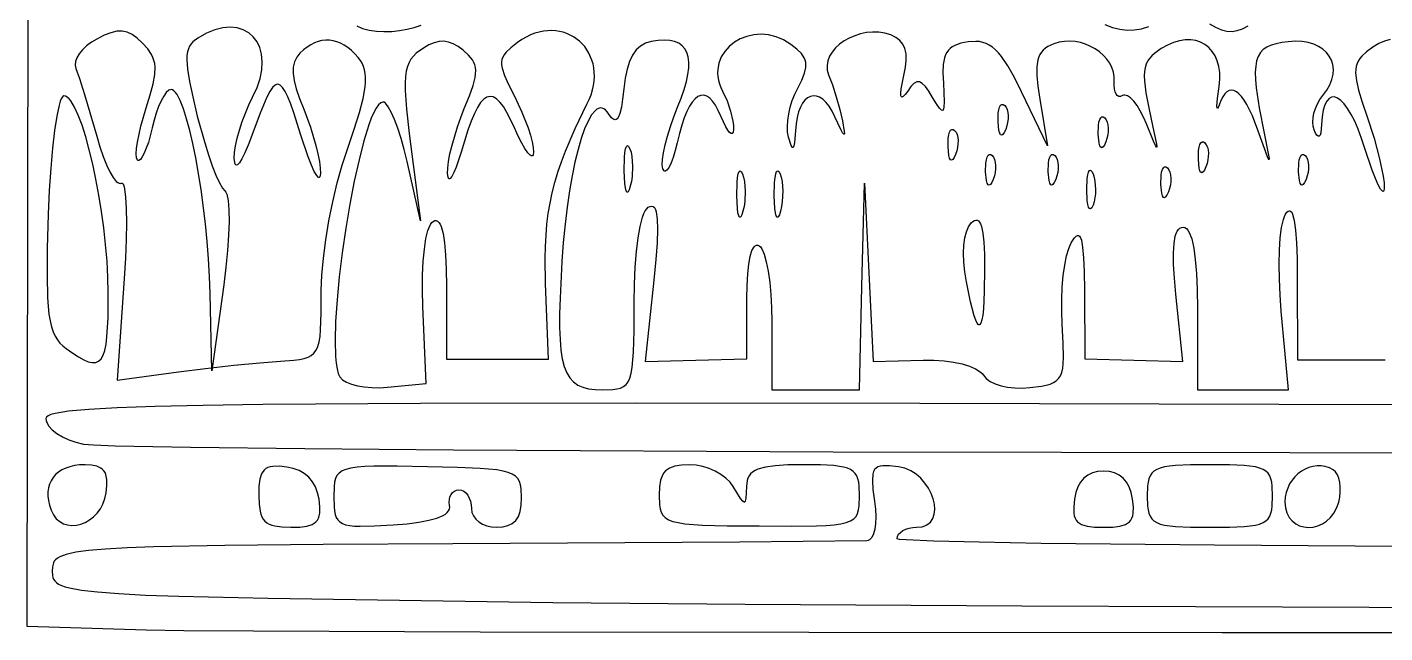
# Model space of a CAD drawing. Header units: millimetres. Extents: x -4.58 to 1.11, y 0.34 to 8.32.
# Drawn here: x -4.583 to -3.378, y 0.34 to 0.878 of the extents above; entities that cross this region are included whole.
import ezdxf

# ---------------------------------------------------------------- set-up
doc = ezdxf.new("R2010")
doc.units = ezdxf.units.MM

msp = doc.modelspace()

# ---------------------------------------------------------------- linework, layer by layer
at = {"flags": 128}
for points in [[(-4.477778, 0.342028), (-4.583333, 0.345181), (-4.581667, 1.453139), (-4.574238, 5.087635)], [(-3.62651, 0.879999), (-3.619697, 0.877366), (-3.613213, 0.875677), (-3.606905, 0.874925), (-3.600617, 0.875104), (-3.594198, 0.876206), (-3.587493, 0.878225)], [(-3.533722, 0.880597), (-3.528217, 0.877474), (-3.523125, 0.875295), (-3.518313, 0.874066), (-3.513651, 0.873793), (-3.509006, 0.874482), (-3.504248, 0.876138), (-3.499243, 0.878767)], [(-4.358333, 0.580986), (-4.346438, 0.58188), (-4.341622, 0.582479), (-4.337492, 0.5833), (-4.333993, 0.584434), (-4.331075, 0.585974), (-4.328684, 0.588009), (-4.326767, 0.590632), (-4.325273, 0.593933), (-4.324148, 0.598004), (-4.323341, 0.602935), (-4.322798, 0.608818), (-4.322296, 0.623805), (-4.322222, 0.643694), (-4.32175, 0.657153), (-4.320396, 0.672279), (-4.318255, 0.688558), (-4.315424, 0.705476), (-4.311995, 0.722517), (-4.308066, 0.739167), (-4.30373, 0.754912), (-4.299083, 0.769236), (-4.29297, 0.78702), (-4.288341, 0.801911), (-4.285154, 0.814266), (-4.283365, 0.824444), (-4.282981, 0.828829), (-4.282931, 0.832802), (-4.283209, 0.83641), (-4.28381, 0.839697), (-4.284728, 0.842708), (-4.285958, 0.845486), (-4.287495, 0.848078), (-4.289333, 0.850528), (-4.292363, 0.853928), (-4.295457, 0.85691), (-4.298608, 0.859472), (-4.301807, 0.861615), (-4.305048, 0.863338), (-4.308322, 0.86464), (-4.311621, 0.865521), (-4.314937, 0.865979), (-4.318264, 0.866015), (-4.321592, 0.865628), (-4.324915, 0.864817), (-4.328224, 0.863582), (-4.331511, 0.861923), (-4.33477, 0.859838), (-4.337991, 0.857326), (-4.341167, 0.854389), (-4.344063, 0.850798), (-4.346029, 0.846681), (-4.347055, 0.841928), (-4.347135, 0.836427), (-4.346261, 0.830068), (-4.344424, 0.82274), (-4.341618, 0.814333), (-4.337833, 0.804736), (-4.334714, 0.796829), (-4.331834, 0.788669), (-4.327036, 0.772533), (-4.325241, 0.765026), (-4.323929, 0.758207), (-4.323162, 0.75231), (-4.323, 0.747569), (-4.323491, 0.744694), (-4.323974, 0.744136), (-4.324603, 0.74414), (-4.326266, 0.745768), (-4.328408, 0.749437), (-4.330958, 0.755008), (-4.333846, 0.762339), (-4.340347, 0.781722), (-4.346643, 0.80149), (-4.349382, 0.809254), (-4.351914, 0.815604), (-4.354288, 0.820539), (-4.356551, 0.82406), (-4.358754, 0.826166), (-4.359848, 0.826688), (-4.360944, 0.826856), (-4.36205, 0.82667), (-4.363171, 0.82613), (-4.365483, 0.823989), (-4.367929, 0.82043), (-4.370558, 0.815455), (-4.376559, 0.801251), (-4.383875, 0.781375), (-4.387074, 0.772841), (-4.390005, 0.765904), (-4.392623, 0.760623), (-4.394884, 0.757056), (-4.396741, 0.755262), (-4.397505, 0.755049), (-4.39815, 0.755301), (-4.398673, 0.756026), (-4.399067, 0.757231), (-4.399444, 0.761111), (-4.399189, 0.766229), (-4.398289, 0.772268), (-4.396814, 0.779004), (-4.39483, 0.786217), (-4.392404, 0.793683), (-4.389605, 0.801179), (-4.386498, 0.808484), (-4.383153, 0.815375), (-4.379245, 0.823908), (-4.376558, 0.832055), (-4.37503, 0.839749), (-4.374596, 0.846922), (-4.375195, 0.853507), (-4.376763, 0.859436), (-4.379238, 0.864641), (-4.382556, 0.869056), (-4.386654, 0.872611), (-4.39147, 0.87524), (-4.396941, 0.876875), (-4.403004, 0.877449), (-4.409596, 0.876894), (-4.416654, 0.875142), (-4.424115, 0.872126), (-4.431917, 0.867778), (-4.436135, 0.864526), (-4.437795, 0.862671), (-4.439157, 0.86059), (-4.440219, 0.85823), (-4.440984, 0.855538), (-4.44145, 0.85246), (-4.441618, 0.848941), (-4.441062, 0.840369), (-4.439319, 0.829391), (-4.43639, 0.815578), (-4.432278, 0.7985), (-4.425739, 0.774818), (-4.422326, 0.76407), (-4.41895, 0.754411), (-4.415711, 0.746116), (-4.412709, 0.739455), (-4.410046, 0.734701), (-4.407819, 0.732125), (-4.406885, 0.731038), (-4.406085, 0.729214), (-4.40489, 0.723518), (-4.404229, 0.715357), (-4.404099, 0.705052), (-4.404496, 0.692923), (-4.405415, 0.679289), (-4.406853, 0.664472), (-4.408806, 0.648792), (-4.419375, 0.572222), (-4.420806, 0.641111), (-4.421317, 0.656239), (-4.422212, 0.671706), (-4.423457, 0.687331), (-4.425017, 0.702931), (-4.428942, 0.733334), (-4.433707, 0.761464), (-4.436317, 0.774222), (-4.439034, 0.785868), (-4.441821, 0.796221), (-4.444643, 0.805097), (-4.447467, 0.812317), (-4.450258, 0.817699), (-4.451629, 0.819644), (-4.452979, 0.821061), (-4.454303, 0.821928), (-4.455597, 0.822222), (-4.456583, 0.822045), (-4.457618, 0.821525), (-4.459799, 0.819529), (-4.462072, 0.816372), (-4.464368, 0.812194), (-4.466617, 0.807137), (-4.46875, 0.801339), (-4.470697, 0.794942), (-4.472389, 0.788083), (-4.475744, 0.775278), (-4.477537, 0.770003), (-4.479335, 0.765634), (-4.481084, 0.762289), (-4.482731, 0.760085), (-4.484221, 0.75914), (-4.48489, 0.759175), (-4.4855, 0.759569), (-4.486351, 0.761528), (-4.486613, 0.764964), (-4.48632, 0.769687), (-4.485502, 0.775507), (-4.482424, 0.789675), (-4.477639, 0.805944), (-4.473979, 0.817623), (-4.47144, 0.827333), (-4.47004, 0.835416), (-4.469799, 0.842212), (-4.470118, 0.845233), (-4.470734, 0.848061), (-4.471649, 0.850737), (-4.472865, 0.853304), (-4.476212, 0.858281), (-4.480792, 0.863333), (-4.485564, 0.867727), (-4.49005, 0.870963), (-4.49444, 0.873057), (-4.498924, 0.874026), (-4.503691, 0.873888), (-4.508932, 0.87266), (-4.514838, 0.870358), (-4.521597, 0.867), (-4.526343, 0.86413), (-4.53055, 0.860934), (-4.534142, 0.85752), (-4.537042, 0.853995), (-4.539173, 0.850465), (-4.540461, 0.847037), (-4.540826, 0.843819), (-4.540194, 0.840917), (-4.536991, 0.832095), (-4.532413, 0.8178), (-4.521569, 0.780694), (-4.518773, 0.771345), (-4.515819, 0.762836), (-4.512795, 0.75534), (-4.509792, 0.749028), (-4.506898, 0.744069), (-4.504202, 0.740636), (-4.502957, 0.739544), (-4.501795, 0.738898), (-4.500727, 0.738719), (-4.499764, 0.739028), (-4.498903, 0.739113), (-4.498129, 0.738278), (-4.497443, 0.736567), (-4.496846, 0.734022), (-4.495927, 0.726607), (-4.495382, 0.71638), (-4.495222, 0.703689), (-4.495459, 0.688881), (-4.496104, 0.672304), (-4.497167, 0.654306), (-4.503347, 0.564153), (-4.448889, 0.571403), (-4.4249, 0.5744), (-4.39983, 0.577205), (-4.376651, 0.579504), (-4.358333, 0.580986)], [(-4.231958, 0.629431), (-4.232328, 0.643857), (-4.232214, 0.657334), (-4.231646, 0.669626), (-4.230651, 0.680498), (-4.229257, 0.689717), (-4.227492, 0.697046), (-4.225383, 0.702251), (-4.224208, 0.703984), (-4.222958, 0.705097), (-4.221528, 0.705726), (-4.220188, 0.70579), (-4.218941, 0.705289), (-4.217785, 0.704225), (-4.216721, 0.702596), (-4.215749, 0.700405), (-4.214082, 0.694335), (-4.212783, 0.686018), (-4.211855, 0.675459), (-4.211297, 0.66266), (-4.211111, 0.647625), (-4.211111, 0.582819), (-4.165778, 0.582819), (-4.120458, 0.582819), (-4.123069, 0.64975), (-4.123466, 0.672216), (-4.123244, 0.682683), (-4.122719, 0.692739), (-4.121873, 0.702461), (-4.120688, 0.711925), (-4.119148, 0.721207), (-4.117234, 0.730382), (-4.11493, 0.739526), (-4.112217, 0.748716), (-4.109079, 0.758027), (-4.105497, 0.767535), (-4.096934, 0.787446), (-4.086389, 0.809056), (-4.084376, 0.813353), (-4.082745, 0.817598), (-4.081484, 0.821779), (-4.080579, 0.825884), (-4.080018, 0.829902), (-4.079788, 0.833822), (-4.079877, 0.837632), (-4.08027, 0.841321), (-4.080957, 0.844877), (-4.081923, 0.84829), (-4.084643, 0.854637), (-4.088329, 0.860272), (-4.092878, 0.865104), (-4.098188, 0.869041), (-4.104157, 0.871993), (-4.107356, 0.873071), (-4.110681, 0.873868), (-4.114119, 0.874373), (-4.117658, 0.874575), (-4.121285, 0.874462), (-4.124987, 0.874023), (-4.128751, 0.873247), (-4.132565, 0.872121), (-4.136414, 0.870636), (-4.140288, 0.868778), (-4.144173, 0.866538), (-4.148056, 0.863903), (-4.154084, 0.859262), (-4.158437, 0.855105), (-4.159992, 0.853075), (-4.161137, 0.851005), (-4.161874, 0.848842), (-4.162208, 0.846533), (-4.162141, 0.844024), (-4.161676, 0.841261), (-4.159563, 0.83476), (-4.155895, 0.826603), (-4.150694, 0.816361), (-4.144036, 0.802221), (-4.138639, 0.788139), (-4.136585, 0.781629), (-4.135054, 0.775744), (-4.134113, 0.770689), (-4.133833, 0.766667), (-4.134246, 0.764095), (-4.134691, 0.763442), (-4.135283, 0.763196), (-4.136013, 0.763347), (-4.136873, 0.763883), (-4.138948, 0.766069), (-4.141438, 0.769667), (-4.144275, 0.774589), (-4.147388, 0.780747), (-4.150708, 0.788056), (-4.154126, 0.795526), (-4.157409, 0.801856), (-4.160574, 0.807037), (-4.163637, 0.811063), (-4.166613, 0.813927), (-4.169517, 0.81562), (-4.172367, 0.816137), (-4.175177, 0.81547), (-4.177963, 0.813613), (-4.180742, 0.810557), (-4.183528, 0.806296), (-4.186337, 0.800823), (-4.189186, 0.794131), (-4.19209, 0.786212), (-4.198125, 0.766667), (-4.202469, 0.753128), (-4.204426, 0.748354), (-4.206175, 0.745014), (-4.207668, 0.743187), (-4.208302, 0.742866), (-4.208854, 0.742952), (-4.209684, 0.744386), (-4.210111, 0.747569), (-4.209986, 0.75232), (-4.209247, 0.758246), (-4.207953, 0.765112), (-4.206165, 0.772681), (-4.201351, 0.78898), (-4.198447, 0.797237), (-4.195292, 0.80525), (-4.190745, 0.816505), (-4.187517, 0.825629), (-4.185614, 0.833005), (-4.185162, 0.836156), (-4.185043, 0.839014), (-4.18526, 0.841625), (-4.185812, 0.844039), (-4.1867, 0.846301), (-4.187926, 0.848461), (-4.191394, 0.852663), (-4.196222, 0.857028), (-4.200692, 0.860381), (-4.204988, 0.862838), (-4.209188, 0.864404), (-4.21337, 0.865082), (-4.217612, 0.864876), (-4.221994, 0.863791), (-4.226592, 0.861831), (-4.231486, 0.859), (-4.23786, 0.854384), (-4.24042, 0.851931), (-4.242577, 0.849227), (-4.24434, 0.846159), (-4.245719, 0.842612), (-4.246725, 0.838471), (-4.247368, 0.833622), (-4.247658, 0.827949), (-4.247606, 0.821338), (-4.246513, 0.804844), (-4.244173, 0.783222), (-4.240667, 0.755556), (-4.234125, 0.705556), (-4.246042, 0.758333), (-4.248629, 0.768935), (-4.251417, 0.778826), (-4.254318, 0.787789), (-4.257243, 0.795608), (-4.260106, 0.802066), (-4.262819, 0.806947), (-4.265294, 0.810034), (-4.266416, 0.810837), (-4.267444, 0.811111), (-4.269407, 0.810486), (-4.271437, 0.80866), (-4.273524, 0.805708), (-4.275655, 0.801706), (-4.277818, 0.796727), (-4.280003, 0.790848), (-4.284388, 0.776684), (-4.288716, 0.759815), (-4.292894, 0.740837), (-4.296826, 0.720352), (-4.30042, 0.698957), (-4.303581, 0.677251), (-4.306216, 0.655833), (-4.30823, 0.635302), (-4.30953, 0.616258), (-4.310022, 0.599298), (-4.309612, 0.585022), (-4.309039, 0.579077), (-4.308205, 0.574028), (-4.307099, 0.56995), (-4.305708, 0.566917), (-4.303439, 0.56445), (-4.299965, 0.562285), (-4.29546, 0.560457), (-4.290095, 0.559005), (-4.284046, 0.557967), (-4.277484, 0.55738), (-4.270582, 0.557281), (-4.263514, 0.557708), (-4.229111, 0.561111), (-4.231958, 0.629431)], [(-4.29075, 0.878764), (-4.28548, 0.876492), (-4.279587, 0.874903), (-4.273224, 0.873954), (-4.266542, 0.8736), (-4.259693, 0.873798), (-4.252828, 0.874506), (-4.246099, 0.875679), (-4.239658, 0.877274), (-4.233656, 0.879248)], [(-3.373265, 0.866557), (-3.378273, 0.865195), (-3.383459, 0.862952), (-3.388788, 0.859807), (-3.394222, 0.855736), (-3.398515, 0.851706), (-3.400197, 0.849652), (-3.401569, 0.84751), (-3.402631, 0.845232), (-3.403381, 0.842773), (-3.403821, 0.840085), (-3.403948, 0.837122), (-3.403266, 0.830179), (-3.401332, 0.821572), (-3.398142, 0.810924), (-3.393694, 0.797861), (-3.387577, 0.778925), (-3.382682, 0.760707), (-3.379509, 0.745277), (-3.378724, 0.739256), (-3.378556, 0.734708), (-3.379042, 0.732167), (-3.379519, 0.731756), (-3.380141, 0.731894), (-3.381783, 0.733745), (-3.383898, 0.737576), (-3.386413, 0.743244), (-3.389261, 0.750603), (-3.395667, 0.769819), (-3.398628, 0.778805), (-3.401687, 0.786862), (-3.404806, 0.793972), (-3.407949, 0.800113), (-3.411079, 0.805267), (-3.414159, 0.809412), (-3.417154, 0.812529), (-3.420026, 0.814597), (-3.422739, 0.815597), (-3.425257, 0.815509), (-3.427542, 0.814313), (-3.429559, 0.811987), (-3.431271, 0.808514), (-3.432641, 0.803871), (-3.433632, 0.79804), (-3.434208, 0.791), (-3.43496, 0.783869), (-3.435573, 0.781796), (-3.436337, 0.780722), (-3.437248, 0.780651), (-3.438302, 0.781586), (-3.439494, 0.78353), (-3.440819, 0.786486), (-3.441697, 0.789677), (-3.441987, 0.793293), (-3.441719, 0.797208), (-3.440927, 0.801297), (-3.439641, 0.805435), (-3.437894, 0.809496), (-3.435716, 0.813356), (-3.433139, 0.816889), (-3.429593, 0.821692), (-3.426911, 0.826463), (-3.425063, 0.831156), (-3.424021, 0.835727), (-3.423755, 0.840129), (-3.424237, 0.84432), (-3.425438, 0.848252), (-3.427328, 0.851882), (-3.42988, 0.855164), (-3.433063, 0.858054), (-3.43685, 0.860506), (-3.441211, 0.862475), (-3.446118, 0.863916), (-3.45154, 0.864785), (-3.457451, 0.865036), (-3.463819, 0.864625), (-3.469558, 0.863835), (-3.47462, 0.862813), (-3.479024, 0.861486), (-3.482789, 0.859781), (-3.485935, 0.857625), (-3.48848, 0.854945), (-3.490444, 0.851669), (-3.491845, 0.847724), (-3.492704, 0.843037), (-3.493039, 0.837535), (-3.492868, 0.831145), (-3.492212, 0.823795), (-3.489519, 0.805922), (-3.485111, 0.783333), (-3.481486, 0.765338), (-3.480783, 0.760941), (-3.480899, 0.759649), (-3.481891, 0.761492), (-3.483818, 0.766497), (-3.490708, 0.786111), (-3.495588, 0.798807), (-3.500449, 0.808761), (-3.502851, 0.812695), (-3.505221, 0.815927), (-3.507551, 0.81845), (-3.509832, 0.820259), (-3.512054, 0.821348), (-3.51421, 0.821711), (-3.51629, 0.821343), (-3.518285, 0.820238), (-3.520185, 0.81839), (-3.521984, 0.815794), (-3.52367, 0.812444), (-3.525236, 0.808333), (-3.526073, 0.806167), (-3.526669, 0.805352), (-3.527022, 0.805819), (-3.527134, 0.8075), (-3.526633, 0.814232), (-3.525167, 0.825), (-3.524528, 0.83136), (-3.524608, 0.837286), (-3.525363, 0.84275), (-3.526748, 0.847722), (-3.52872, 0.852173), (-3.531235, 0.856075), (-3.534248, 0.859399), (-3.537715, 0.862116), (-3.541593, 0.864198), (-3.545836, 0.865615), (-3.550402, 0.86634), (-3.555245, 0.866342), (-3.560322, 0.865593), (-3.565588, 0.864065), (-3.571, 0.861729), (-3.576514, 0.858556), (-3.582509, 0.854243), (-3.584917, 0.852058), (-3.58694, 0.849764), (-3.588587, 0.847292), (-3.589864, 0.844574), (-3.59078, 0.841542), (-3.59134, 0.838128), (-3.591553, 0.834264), (-3.591425, 0.829882), (-3.590178, 0.81929), (-3.587656, 0.805807), (-3.583917, 0.788889), (-3.580921, 0.77515), (-3.580423, 0.771838), (-3.580444, 0.771081), (-3.580651, 0.770927), (-3.581649, 0.772439), (-3.583462, 0.776397), (-3.589708, 0.791736), (-3.59234, 0.797772), (-3.595145, 0.803187), (-3.598039, 0.807877), (-3.600934, 0.81174), (-3.603745, 0.814671), (-3.606384, 0.816568), (-3.608767, 0.817328), (-3.609834, 0.817249), (-3.610806, 0.816847), (-3.612565, 0.816104), (-3.614146, 0.816113), (-3.615518, 0.816824), (-3.616651, 0.818186), (-3.617515, 0.820148), (-3.618081, 0.822662), (-3.618317, 0.825675), (-3.618194, 0.829139), (-3.618197, 0.833481), (-3.618922, 0.837695), (-3.62031, 0.841746), (-3.622302, 0.845596), (-3.624839, 0.849208), (-3.627863, 0.852547), (-3.631315, 0.855574), (-3.635135, 0.858253), (-3.639266, 0.860549), (-3.643649, 0.862423), (-3.648224, 0.863839), (-3.652933, 0.86476), (-3.657717, 0.86515), (-3.662517, 0.864972), (-3.667274, 0.864189), (-3.671931, 0.862764), (-3.677156, 0.860311), (-3.679328, 0.858881), (-3.681215, 0.857276), (-3.682826, 0.855467), (-3.684168, 0.853425), (-3.685248, 0.85112), (-3.686073, 0.848524), (-3.68699, 0.842342), (-3.686977, 0.834643), (-3.686095, 0.825195), (-3.684403, 0.813764), (-3.6775, 0.772222), (-3.7005, 0.820125), (-3.706952, 0.832989), (-3.712847, 0.843386), (-3.718389, 0.851504), (-3.721091, 0.854769), (-3.72378, 0.857535), (-3.726481, 0.859826), (-3.72922, 0.861667), (-3.732022, 0.86308), (-3.734912, 0.86409), (-3.737916, 0.86472), (-3.741059, 0.864994), (-3.747861, 0.864569), (-3.754488, 0.863281), (-3.759802, 0.861395), (-3.762, 0.860173), (-3.763908, 0.858736), (-3.76554, 0.857062), (-3.76691, 0.85513), (-3.768029, 0.852918), (-3.768911, 0.850404), (-3.770017, 0.844384), (-3.770332, 0.836895), (-3.769958, 0.827764), (-3.769193, 0.811146), (-3.769437, 0.806424), (-3.770188, 0.803977), (-3.770774, 0.803581), (-3.771511, 0.803721), (-3.773474, 0.805567), (-3.776143, 0.809429), (-3.779583, 0.815222), (-3.782968, 0.820808), (-3.785947, 0.82494), (-3.788635, 0.827645), (-3.791142, 0.828953), (-3.792364, 0.829092), (-3.793584, 0.828892), (-3.796072, 0.82749), (-3.798719, 0.824776), (-3.801639, 0.820778), (-3.803921, 0.817647), (-3.805673, 0.815902), (-3.806895, 0.815543), (-3.807308, 0.815885), (-3.807589, 0.816573), (-3.807752, 0.818992), (-3.807387, 0.822801), (-3.805069, 0.834597), (-3.803628, 0.841972), (-3.802965, 0.848385), (-3.803104, 0.853908), (-3.804068, 0.858611), (-3.80588, 0.862567), (-3.808564, 0.865847), (-3.812142, 0.868523), (-3.816639, 0.870667), (-3.821913, 0.872261), (-3.827321, 0.873106), (-3.832782, 0.873252), (-3.838216, 0.872752), (-3.843541, 0.871658), (-3.848677, 0.870021), (-3.853543, 0.867894), (-3.858057, 0.865328), (-3.86214, 0.862376), (-3.865709, 0.859089), (-3.868684, 0.85552), (-3.870985, 0.851719), (-3.872529, 0.84774), (-3.873237, 0.843635), (-3.873028, 0.839454), (-3.871819, 0.83525), (-3.868475, 0.82628), (-3.865045, 0.815597), (-3.861933, 0.804539), (-3.859542, 0.794444), (-3.857883, 0.785042), (-3.85783, 0.782878), (-3.858007, 0.782436), (-3.858325, 0.782422), (-3.859392, 0.783687), (-3.861055, 0.786685), (-3.866264, 0.797931), (-3.868806, 0.803106), (-3.871472, 0.807426), (-3.874225, 0.810905), (-3.877028, 0.813556), (-3.879845, 0.81539), (-3.882639, 0.816422), (-3.885373, 0.816665), (-3.888012, 0.81613), (-3.890519, 0.814832), (-3.892856, 0.812783), (-3.894989, 0.809995), (-3.896879, 0.806483), (-3.898491, 0.802259), (-3.899788, 0.797336), (-3.900734, 0.791727), (-3.901292, 0.785444), (-3.902153, 0.775099), (-3.902721, 0.772203), (-3.903401, 0.770807), (-3.903788, 0.770668), (-3.904208, 0.770899), (-3.905157, 0.772466), (-3.907542, 0.779972), (-3.908271, 0.784265), (-3.90843, 0.789245), (-3.908053, 0.794731), (-3.907172, 0.800547), (-3.905822, 0.806513), (-3.904036, 0.812451), (-3.901848, 0.818182), (-3.899292, 0.823528), (-3.895739, 0.830607), (-3.893345, 0.836599), (-3.892143, 0.841727), (-3.892, 0.844037), (-3.892168, 0.846215), (-3.892652, 0.848289), (-3.893454, 0.850286), (-3.896036, 0.854164), (-3.899947, 0.858073), (-3.905222, 0.862236), (-3.911744, 0.866279), (-3.91842, 0.869084), (-3.925137, 0.870726), (-3.931785, 0.871281), (-3.938254, 0.870826), (-3.944433, 0.869435), (-3.950211, 0.867185), (-3.955477, 0.864151), (-3.960121, 0.860409), (-3.964031, 0.856036), (-3.967097, 0.851106), (-3.969209, 0.845695), (-3.970254, 0.83988), (-3.970343, 0.836844), (-3.970123, 0.833736), (-3.969582, 0.830564), (-3.968705, 0.827338), (-3.967479, 0.824069), (-3.965889, 0.820764), (-3.961934, 0.812117), (-3.9588, 0.802835), (-3.956805, 0.794035), (-3.956333, 0.790165), (-3.956264, 0.786833), (-3.956616, 0.784421), (-3.95735, 0.783186), (-3.958422, 0.783083), (-3.959786, 0.784064), (-3.961399, 0.786086), (-3.963215, 0.789101), (-3.967278, 0.797931), (-3.969752, 0.803539), (-3.972275, 0.808175), (-3.974836, 0.811847), (-3.977424, 0.81456), (-3.980026, 0.816322), (-3.982632, 0.81714), (-3.98523, 0.81702), (-3.987809, 0.815969), (-3.990357, 0.813993), (-3.992862, 0.811101), (-3.995314, 0.807298), (-3.9977, 0.802591), (-4.000009, 0.796987), (-4.00223, 0.790493), (-4.004351, 0.783115), (-4.006361, 0.774861), (-4.008076, 0.767899), (-4.009852, 0.76191), (-4.011639, 0.756989), (-4.013384, 0.753231), (-4.015036, 0.750731), (-4.016543, 0.749586), (-4.017226, 0.74955), (-4.017854, 0.749889), (-4.018917, 0.751736), (-4.019457, 0.755173), (-4.019271, 0.760033), (-4.018412, 0.766091), (-4.016932, 0.773122), (-4.014885, 0.780901), (-4.012325, 0.789205), (-4.009304, 0.797808), (-4.005875, 0.806486), (-4.00265, 0.814659), (-4.000053, 0.822233), (-3.998083, 0.829207), (-3.99674, 0.835581), (-3.996024, 0.841354), (-3.995934, 0.846523), (-3.996469, 0.851089), (-3.99763, 0.85505), (-3.999416, 0.858405), (-4.001826, 0.861153), (-4.00486, 0.863293), (-4.008518, 0.864824), (-4.012798, 0.865744), (-4.017702, 0.866054), (-4.023227, 0.86575), (-4.029375, 0.864833), (-4.034441, 0.863336), (-4.038873, 0.860857), (-4.042699, 0.857351), (-4.045944, 0.852774), (-4.048635, 0.847081), (-4.050797, 0.840228), (-4.052456, 0.832169), (-4.053639, 0.822861), (-4.054667, 0.813719), (-4.055836, 0.806449), (-4.057166, 0.801018), (-4.058675, 0.797396), (-4.059503, 0.796253), (-4.060383, 0.795549), (-4.061318, 0.795282), (-4.062309, 0.795447), (-4.063359, 0.79604), (-4.064471, 0.797057), (-4.066889, 0.800347), (-4.068359, 0.802442), (-4.069854, 0.804025), (-4.071371, 0.805105), (-4.072907, 0.805695), (-4.074457, 0.805807), (-4.076018, 0.805451), (-4.077587, 0.804639), (-4.079159, 0.803383), (-4.082301, 0.799582), (-4.085414, 0.794139), (-4.088469, 0.787146), (-4.091437, 0.778694), (-4.09429, 0.768875), (-4.096998, 0.757778), (-4.099531, 0.745497), (-4.101862, 0.732121), (-4.10396, 0.717742), (-4.105796, 0.702451), (-4.107343, 0.68634), (-4.108569, 0.6695), (-4.110244, 0.636742), (-4.11061, 0.622949), (-4.110622, 0.610757), (-4.110252, 0.600072), (-4.10947, 0.590802), (-4.108247, 0.582855), (-4.106554, 0.576137), (-4.104361, 0.570557), (-4.10164, 0.566021), (-4.09836, 0.562437), (-4.094493, 0.559713), (-4.09001, 0.557755), (-4.084881, 0.556471), (-4.079077, 0.555769), (-4.072569, 0.555556), (-4.063497, 0.555788), (-4.059803, 0.556235), (-4.05662, 0.557042), (-4.05391, 0.558312), (-4.051634, 0.560149), (-4.049756, 0.562659), (-4.048236, 0.565944), (-4.047037, 0.57011), (-4.046122, 0.57526), (-4.044987, 0.588931), (-4.04453, 0.607788), (-4.044444, 0.632667)], [(-4.511319, 0.641667), (-4.511629, 0.655431), (-4.512433, 0.669742), (-4.513688, 0.684403), (-4.515349, 0.699215), (-4.517372, 0.713981), (-4.519711, 0.728501), (-4.522322, 0.742579), (-4.525161, 0.756016), (-4.528184, 0.768613), (-4.531345, 0.780174), (-4.534599, 0.790499), (-4.537903, 0.799391), (-4.541212, 0.806652), (-4.544482, 0.812084), (-4.546087, 0.814052), (-4.547666, 0.815488), (-4.549213, 0.816368), (-4.550722, 0.816667), (-4.551798, 0.816121), (-4.552879, 0.81452), (-4.553958, 0.811917), (-4.555029, 0.808367), (-4.557116, 0.798639), (-4.559082, 0.785767), (-4.56087, 0.770184), (-4.562423, 0.752319), (-4.563685, 0.732605), (-4.564597, 0.711472), (-4.565451, 0.681001), (-4.565701, 0.656557), (-4.565241, 0.637347), (-4.564712, 0.629457), (-4.563965, 0.622578), (-4.562988, 0.61661), (-4.561768, 0.611455), (-4.56029, 0.607013), (-4.558543, 0.603185), (-4.556511, 0.599872), (-4.554183, 0.596974), (-4.551545, 0.594392), (-4.548583, 0.592028), (-4.54282, 0.587946), (-4.537666, 0.584622), (-4.533088, 0.582097), (-4.529054, 0.580415), (-4.525532, 0.579619), (-4.522489, 0.579752), (-4.519893, 0.580857), (-4.517712, 0.582977), (-4.515913, 0.586156), (-4.514465, 0.590437), (-4.513334, 0.595862), (-4.51249, 0.602475), (-4.511527, 0.619437), (-4.511319, 0.641667)], [(-3.721347, 0.793514), (-3.721158, 0.801252), (-3.720686, 0.804248), (-3.719993, 0.806582), (-3.719105, 0.808194), (-3.718046, 0.809024), (-3.716841, 0.809012), (-3.715514, 0.808097), (-3.714283, 0.80645), (-3.713365, 0.804339), (-3.712763, 0.80185), (-3.712481, 0.799071), (-3.712522, 0.79609), (-3.712891, 0.792994), (-3.713591, 0.78987), (-3.714625, 0.786806), (-3.715912, 0.784015), (-3.717099, 0.782289), (-3.718172, 0.781615), (-3.719116, 0.781977), (-3.71992, 0.783363), (-3.720568, 0.785757), (-3.721347, 0.793514)], [(-3.632458, 0.782403), (-3.63227, 0.79014), (-3.631797, 0.793136), (-3.631104, 0.79547), (-3.630216, 0.797083), (-3.629158, 0.797913), (-3.627952, 0.7979), (-3.626625, 0.796986), (-3.625395, 0.795339), (-3.624476, 0.793228), (-3.623874, 0.790739), (-3.623592, 0.78796), (-3.623633, 0.784979), (-3.624002, 0.781883), (-3.624702, 0.778759), (-3.625736, 0.775694), (-3.627024, 0.772904), (-3.62821, 0.771178), (-3.629283, 0.770504), (-3.630227, 0.770866), (-3.631031, 0.772252), (-3.631679, 0.774646), (-3.632458, 0.782403)], [(-3.765792, 0.771292), (-3.765603, 0.779029), (-3.76513, 0.782025), (-3.764437, 0.784359), (-3.76355, 0.785971), (-3.762491, 0.786801), (-3.761286, 0.786789), (-3.759958, 0.785875), (-3.758728, 0.784228), (-3.75781, 0.782117), (-3.757208, 0.779628), (-3.756925, 0.776849), (-3.756967, 0.773868), (-3.757335, 0.770771), (-3.758035, 0.767648), (-3.759069, 0.764583), (-3.760357, 0.761793), (-3.761544, 0.760067), (-3.762616, 0.759393), (-3.763561, 0.759755), (-3.764364, 0.761141), (-3.765013, 0.763535), (-3.765792, 0.771292)], [(-4.053389, 0.75), (-4.05311, 0.761862), (-4.052667, 0.766256), (-4.05205, 0.769519), (-4.051281, 0.771571), (-4.050379, 0.77233), (-4.049367, 0.771718), (-4.048264, 0.769653), (-4.047258, 0.766502), (-4.046521, 0.762788), (-4.045865, 0.754215), (-4.046307, 0.745028), (-4.046944, 0.740545), (-4.047861, 0.736319), (-4.048895, 0.733049), (-4.049877, 0.731314), (-4.050342, 0.731006), (-4.050784, 0.731059), (-4.051594, 0.732227), (-4.052282, 0.734762), (-4.052826, 0.738607), (-4.053389, 0.75)], [(-3.543569, 0.760181), (-3.543381, 0.767918), (-3.542908, 0.770914), (-3.542215, 0.773248), (-3.541327, 0.77486), (-3.540269, 0.77569), (-3.539063, 0.775678), (-3.537736, 0.774764), (-3.536506, 0.773117), (-3.535587, 0.771005), (-3.534985, 0.768517), (-3.534703, 0.765738), (-3.534744, 0.762757), (-3.535113, 0.75966), (-3.535813, 0.756536), (-3.536847, 0.753472), (-3.538135, 0.750681), (-3.539321, 0.748956), (-3.540394, 0.748282), (-3.541339, 0.748644), (-3.542142, 0.750029), (-3.542791, 0.752423), (-3.543569, 0.760181)], [(-3.732458, 0.749069), (-3.73227, 0.756807), (-3.731797, 0.759803), (-3.731104, 0.762137), (-3.730216, 0.763749), (-3.729158, 0.764579), (-3.727952, 0.764567), (-3.726625, 0.763653), (-3.725395, 0.762006), (-3.724476, 0.759894), (-3.723874, 0.757405), (-3.723592, 0.754627), (-3.723633, 0.751646), (-3.724002, 0.748549), (-3.724702, 0.745425), (-3.725736, 0.742361), (-3.727024, 0.73957), (-3.72821, 0.737845), (-3.729283, 0.73717), (-3.730227, 0.737533), (-3.731031, 0.738918), (-3.731679, 0.741312), (-3.732458, 0.749069)], [(-3.676903, 0.749069), (-3.676714, 0.756807), (-3.676241, 0.759803), (-3.675549, 0.762137), (-3.674661, 0.763749), (-3.673602, 0.764579), (-3.672397, 0.764567), (-3.671069, 0.763653), (-3.669839, 0.762006), (-3.668921, 0.759894), (-3.668319, 0.757405), (-3.668036, 0.754627), (-3.668078, 0.751646), (-3.668446, 0.748549), (-3.669146, 0.745425), (-3.670181, 0.742361), (-3.671468, 0.73957), (-3.672655, 0.737845), (-3.673727, 0.73717), (-3.674672, 0.737533), (-3.675475, 0.738918), (-3.676124, 0.741312), (-3.676903, 0.749069)], [(-3.454681, 0.749069), (-3.454492, 0.756807), (-3.454019, 0.759803), (-3.453326, 0.762137), (-3.452439, 0.763749), (-3.45138, 0.764579), (-3.450175, 0.764567), (-3.448847, 0.763653), (-3.447617, 0.762006), (-3.446699, 0.759894), (-3.446096, 0.757405), (-3.445814, 0.754627), (-3.445856, 0.751646), (-3.446224, 0.748549), (-3.446924, 0.745425), (-3.447958, 0.742361), (-3.449246, 0.73957), (-3.450433, 0.737845), (-3.451505, 0.73717), (-3.45245, 0.737533), (-3.453253, 0.738918), (-3.453902, 0.741312), (-3.454681, 0.749069)], [(-3.953389, 0.727778), (-3.95311, 0.739641), (-3.952667, 0.744038), (-3.95205, 0.747302), (-3.951281, 0.749354), (-3.950379, 0.750114), (-3.949367, 0.749499), (-3.948264, 0.747431), (-3.947258, 0.74428), (-3.946521, 0.740566), (-3.945865, 0.731993), (-3.946307, 0.722806), (-3.946944, 0.718323), (-3.947861, 0.714097), (-3.948895, 0.710831), (-3.949877, 0.709098), (-3.950342, 0.708789), (-3.950784, 0.708843), (-3.951594, 0.71001), (-3.952282, 0.712543), (-3.952826, 0.716386), (-3.953389, 0.727778)], [(-3.920056, 0.727778), (-3.919776, 0.739641), (-3.919334, 0.744038), (-3.918717, 0.747302), (-3.917947, 0.749354), (-3.917046, 0.750114), (-3.916033, 0.749499), (-3.914931, 0.747431), (-3.913924, 0.74428), (-3.913188, 0.740566), (-3.912531, 0.731993), (-3.912974, 0.722806), (-3.913611, 0.718323), (-3.914528, 0.714097), (-3.915562, 0.710831), (-3.916544, 0.709098), (-3.917008, 0.708789), (-3.917451, 0.708843), (-3.91826, 0.71001), (-3.918949, 0.712543), (-3.919493, 0.716386), (-3.920056, 0.727778)], [(-3.642694, 0.733333), (-3.642251, 0.743023), (-3.641732, 0.746456), (-3.641045, 0.748872), (-3.640214, 0.750213), (-3.639261, 0.750423), (-3.63821, 0.749445), (-3.637083, 0.747222), (-3.636072, 0.744149), (-3.635349, 0.740734), (-3.634771, 0.733333), (-3.634915, 0.729576), (-3.635349, 0.725933), (-3.636072, 0.722518), (-3.637083, 0.719444), (-3.63821, 0.717221), (-3.639261, 0.716243), (-3.640214, 0.716454), (-3.641045, 0.717795), (-3.641732, 0.720211), (-3.642251, 0.723644), (-3.642694, 0.733333)], [(-3.576903, 0.737958), (-3.576714, 0.745696), (-3.576241, 0.748692), (-3.575549, 0.751026), (-3.574661, 0.752638), (-3.573602, 0.753468), (-3.572397, 0.753456), (-3.571069, 0.752542), (-3.569839, 0.750895), (-3.568921, 0.748783), (-3.568319, 0.746294), (-3.568036, 0.743516), (-3.568078, 0.740534), (-3.568446, 0.737438), (-3.569146, 0.734314), (-3.570181, 0.73125), (-3.571468, 0.728459), (-3.572655, 0.726734), (-3.573727, 0.726059), (-3.574672, 0.726422), (-3.575475, 0.727807), (-3.576124, 0.730201), (-3.576903, 0.737958)], [(-4.044444, 0.632667), (-4.044208, 0.649166), (-4.043521, 0.664448), (-4.042419, 0.67828), (-4.040936, 0.690431), (-4.039105, 0.700667), (-4.036962, 0.708757), (-4.035784, 0.711924), (-4.034541, 0.714468), (-4.033236, 0.71636), (-4.031875, 0.717569), (-4.03025, 0.718354), (-4.028808, 0.718577), (-4.027547, 0.718221), (-4.026466, 0.717269), (-4.025563, 0.715702), (-4.024837, 0.713504), (-4.023913, 0.707144), (-4.023683, 0.698049), (-4.024137, 0.686079), (-4.025264, 0.671096), (-4.027056, 0.652958), (-4.034806, 0.580583), (-3.989625, 0.581764), (-3.944444, 0.582944), (-3.944444, 0.636569), (-3.944247, 0.648202), (-3.943667, 0.658355), (-3.942727, 0.666941), (-3.941446, 0.673873), (-3.939846, 0.679066), (-3.937946, 0.682431), (-3.936891, 0.683401), (-3.935769, 0.683882), (-3.934582, 0.683863), (-3.933333, 0.683333), (-3.932201, 0.68232), (-3.931101, 0.680719), (-3.929019, 0.675895), (-3.927132, 0.669136), (-3.925486, 0.660719), (-3.924127, 0.65092), (-3.923099, 0.640017), (-3.922449, 0.628285), (-3.922222, 0.616), (-3.922222, 0.555556), (-3.883333, 0.555556), (-3.844444, 0.555556), (-3.842236, 0.647222), (-3.840028, 0.738889), (-3.836222, 0.659764), (-3.832417, 0.580639), (-3.787917, 0.581806), (-3.778392, 0.581772), (-3.76936, 0.581189), (-3.760979, 0.580096), (-3.753408, 0.578533), (-3.746805, 0.576539), (-3.741329, 0.574155), (-3.737137, 0.57142), (-3.735573, 0.569934), (-3.734389, 0.568375), (-3.731902, 0.565451), (-3.728361, 0.562894), (-3.723914, 0.560742), (-3.718708, 0.559035), (-3.71289, 0.557812), (-3.706608, 0.557113), (-3.700007, 0.556978), (-3.693236, 0.557444), (-3.682979, 0.558797), (-3.678808, 0.559605), (-3.675226, 0.5606), (-3.672194, 0.561854), (-3.669676, 0.563443), (-3.667633, 0.565438), (-3.666028, 0.567915), (-3.664823, 0.570946), (-3.663982, 0.574605), (-3.663465, 0.578966), (-3.663236, 0.584103), (-3.663491, 0.596996), (-3.664444, 0.613875), (-3.664883, 0.624874), (-3.664845, 0.635902), (-3.664363, 0.646663), (-3.66347, 0.656861), (-3.6622, 0.6662), (-3.660583, 0.674383), (-3.658654, 0.681114), (-3.656444, 0.686097), (-3.653458, 0.69052), (-3.652162, 0.691818), (-3.650991, 0.692482), (-3.649939, 0.692494), (-3.649002, 0.691835), (-3.648174, 0.690486), (-3.64745, 0.688429), (-3.646293, 0.682116), (-3.645489, 0.672748), (-3.644998, 0.660175), (-3.644778, 0.64425), (-3.644444, 0.582944), (-3.600958, 0.581806), (-3.557458, 0.580667), (-3.563611, 0.640333), (-3.5649, 0.654625), (-3.565595, 0.666889), (-3.565695, 0.677163), (-3.565194, 0.685484), (-3.56409, 0.691891), (-3.563309, 0.694389), (-3.562377, 0.696421), (-3.561291, 0.697994), (-3.560052, 0.699112), (-3.558659, 0.699779), (-3.557111, 0.7), (-3.555621, 0.699701), (-3.554218, 0.69881), (-3.552904, 0.697332), (-3.551681, 0.695274), (-3.549508, 0.689446), (-3.54771, 0.681378), (-3.546295, 0.671125), (-3.545273, 0.658738), (-3.544653, 0.644272), (-3.544444, 0.627778), (-3.544444, 0.555556), (-3.503944, 0.555556), (-3.463458, 0.555556), (-3.469972, 0.625375), (-3.471071, 0.639733), (-3.471691, 0.653771), (-3.471846, 0.667135), (-3.471552, 0.679472), (-3.470825, 0.690429), (-3.469679, 0.699652), (-3.468131, 0.706789), (-3.46721, 0.709465), (-3.466194, 0.711486), (-3.464934, 0.713199), (-3.463755, 0.714221), (-3.462659, 0.71455), (-3.461644, 0.714186), (-3.460711, 0.713125), (-3.459859, 0.711366), (-3.458396, 0.705748), (-3.457253, 0.697317), (-3.456429, 0.686058), (-3.455919, 0.671957), (-3.455722, 0.655), (-3.455556, 0.582222), (-3.416667, 0.582222), (-3.377778, 0.582222)], [(-3.749542, 0.651444), (-3.750943, 0.660319), (-3.751769, 0.668776), (-3.75203, 0.676689), (-3.751736, 0.683931), (-3.750898, 0.690376), (-3.749526, 0.695898), (-3.747631, 0.70037), (-3.745222, 0.703667), (-3.743697, 0.705013), (-3.742287, 0.705879), (-3.740989, 0.706258), (-3.739802, 0.706142), (-3.738723, 0.705523), (-3.73775, 0.704394), (-3.73688, 0.702746), (-3.736111, 0.700573), (-3.734868, 0.694618), (-3.734003, 0.686467), (-3.733498, 0.67606), (-3.733333, 0.663333), (-3.733607, 0.642615), (-3.734415, 0.627366), (-3.735014, 0.621797), (-3.735741, 0.617599), (-3.736593, 0.614775), (-3.737568, 0.613326), (-3.738101, 0.613118), (-3.738664, 0.613255), (-3.739878, 0.614562), (-3.74121, 0.617249), (-3.742656, 0.621318), (-3.745882, 0.633608), (-3.749542, 0.651444)], [(-3.252371, 0.541832), (-3.472222, 0.542361), (-3.790835, 0.543252), (-4.042294, 0.543615), (-4.234203, 0.543365), (-4.374168, 0.542413), (-4.427048, 0.541648), (-4.469793, 0.540674), (-4.503354, 0.539482), (-4.528681, 0.53806), (-4.546726, 0.536398), (-4.558438, 0.534485), (-4.562216, 0.533431), (-4.564768, 0.53231), (-4.566212, 0.53112), (-4.566667, 0.529861), (-4.566495, 0.528185), (-4.565991, 0.526491), (-4.564052, 0.523097), (-4.56098, 0.519767), (-4.556906, 0.51659), (-4.551961, 0.513656), (-4.546276, 0.511053), (-4.539981, 0.508869), (-4.533208, 0.507194), (-4.524418, 0.506508), (-4.505314, 0.505833), (-4.438361, 0.50453), (-4.336741, 0.503315), (-4.204845, 0.50222), (-3.867796, 0.500513), (-3.462347, 0.499653), (-3.253304, 0.499286)], [(-4.513111, 0.464), (-4.512464, 0.470437), (-4.512561, 0.475776), (-4.513458, 0.48009), (-4.514223, 0.481887), (-4.51521, 0.483455), (-4.516425, 0.484804), (-4.517875, 0.485943), (-4.521508, 0.487629), (-4.526165, 0.488586), (-4.531903, 0.488889), (-4.536724, 0.488694), (-4.541207, 0.488121), (-4.54534, 0.487183), (-4.549111, 0.485897), (-4.552511, 0.484276), (-4.555527, 0.482335), (-4.558148, 0.48009), (-4.560363, 0.477556), (-4.562161, 0.474746), (-4.563531, 0.471677), (-4.564461, 0.468363), (-4.56494, 0.464819), (-4.564957, 0.461059), (-4.564501, 0.4571), (-4.563561, 0.452954), (-4.562125, 0.448639), (-4.560055, 0.444411), (-4.557462, 0.440998), (-4.55443, 0.438372), (-4.551043, 0.436508), (-4.547384, 0.435379), (-4.543537, 0.434959), (-4.539585, 0.435222), (-4.535613, 0.436142), (-4.531703, 0.437693), (-4.527939, 0.439848), (-4.524406, 0.442581), (-4.521186, 0.445865), (-4.518362, 0.449676), (-4.51602, 0.453986), (-4.514242, 0.45877), (-4.513111, 0.464)], [(-3.321104, 0.415986), (-3.529173, 0.417389), (-3.683001, 0.41907), (-3.73826, 0.420009), (-3.778382, 0.421009), (-3.802841, 0.422067), (-3.809033, 0.422617), (-3.811111, 0.423181), (-3.810755, 0.42522), (-3.809735, 0.427122), (-3.808122, 0.428847), (-3.805988, 0.430351), (-3.803404, 0.431593), (-3.800441, 0.432532), (-3.797172, 0.433126), (-3.793667, 0.433333), (-3.788633, 0.433889), (-3.786492, 0.434557), (-3.784597, 0.435463), (-3.781517, 0.437917), (-3.779353, 0.441114), (-3.778063, 0.444915), (-3.777606, 0.449182), (-3.77794, 0.453777), (-3.779024, 0.458561), (-3.780817, 0.463396), (-3.783277, 0.468144), (-3.786363, 0.472668), (-3.790034, 0.476827), (-3.794248, 0.480486), (-3.798964, 0.483504), (-3.80414, 0.485745), (-3.809736, 0.487069), (-3.817659, 0.487982), (-3.82373, 0.488043), (-3.826126, 0.487676), (-3.828126, 0.487002), (-3.82975, 0.48599), (-3.831021, 0.484609), (-3.83196, 0.482828), (-3.83259, 0.480614), (-3.83301, 0.474767), (-3.832453, 0.466817), (-3.831097, 0.456514), (-3.830272, 0.449295), (-3.829971, 0.442676), (-3.830174, 0.436763), (-3.830859, 0.431658), (-3.832008, 0.427467), (-3.833599, 0.424293), (-3.835613, 0.422242), (-3.836771, 0.421669), (-3.838028, 0.421417), (-3.950927, 0.420267), (-4.205556, 0.418639), (-4.3206, 0.417935), (-4.407707, 0.417097), (-4.470759, 0.415859), (-4.494479, 0.415008), (-4.513641, 0.413958), (-4.52873, 0.412677), (-4.540233, 0.41113), (-4.548635, 0.409286), (-4.554421, 0.407112), (-4.556484, 0.40589), (-4.558076, 0.404573), (-4.559256, 0.403157), (-4.560086, 0.401638), (-4.560936, 0.398272), (-4.561111, 0.394444), (-4.560901, 0.390606), (-4.560524, 0.38886), (-4.559863, 0.387225), (-4.558843, 0.385695), (-4.557388, 0.384265), (-4.55542, 0.38293), (-4.552864, 0.381686), (-4.549643, 0.380528), (-4.545682, 0.379452), (-4.535231, 0.377523), (-4.520901, 0.375862), (-4.502082, 0.374431), (-4.478162, 0.37319), (-4.448533, 0.372104), (-4.369703, 0.370237), (-4.116667, 0.366667), (-3.945916, 0.36511), (-3.700427, 0.363685), (-3.391902, 0.362402), (-3.032042, 0.361268)], [(-4.324222, 0.458333), (-4.325448, 0.464076), (-4.327391, 0.469246), (-4.330027, 0.473819), (-4.333333, 0.477771), (-4.337285, 0.481077), (-4.341859, 0.483712), (-4.347031, 0.485653), (-4.352778, 0.486875), (-4.359698, 0.487588), (-4.365274, 0.487465), (-4.367598, 0.487049), (-4.369636, 0.486375), (-4.371402, 0.485426), (-4.372913, 0.484187), (-4.374186, 0.482642), (-4.375236, 0.480774), (-4.376735, 0.476004), (-4.377539, 0.469748), (-4.377778, 0.461875), (-4.377504, 0.453973), (-4.376586, 0.447607), (-4.375838, 0.444953), (-4.374873, 0.442627), (-4.373673, 0.440611), (-4.372219, 0.438885), (-4.370492, 0.437433), (-4.368475, 0.436234), (-4.366148, 0.43527), (-4.363493, 0.434523), (-4.357125, 0.433606), (-4.349222, 0.433333), (-4.341354, 0.433572), (-4.335101, 0.434376), (-4.330333, 0.435875), (-4.328465, 0.436925), (-4.32692, 0.438198), (-4.325681, 0.439709), (-4.324732, 0.441475), (-4.324058, 0.443513), (-4.32364, 0.445837), (-4.323513, 0.451413), (-4.324222, 0.458333)], [(-4.208333, 0.452778), (-4.208665, 0.455568), (-4.208535, 0.458171), (-4.207979, 0.460529), (-4.207031, 0.462587), (-4.205725, 0.464286), (-4.204095, 0.465571), (-4.202175, 0.466383), (-4.2, 0.466667), (-4.197768, 0.466326), (-4.195686, 0.465352), (-4.193799, 0.46381), (-4.192153, 0.461771), (-4.190793, 0.459302), (-4.189766, 0.456471), (-4.189116, 0.453348), (-4.188889, 0.45), (-4.18844, 0.446624), (-4.187153, 0.443488), (-4.185113, 0.440656), (-4.182408, 0.438193), (-4.179124, 0.436164), (-4.175348, 0.434635), (-4.171167, 0.43367), (-4.166667, 0.433333), (-4.161142, 0.433688), (-4.15648, 0.434782), (-4.152641, 0.436661), (-4.149587, 0.43937), (-4.147279, 0.442955), (-4.145678, 0.44746), (-4.144746, 0.452933), (-4.144444, 0.459417), (-4.14476, 0.467698), (-4.145314, 0.471094), (-4.146272, 0.474041), (-4.14774, 0.476573), (-4.149824, 0.478726), (-4.15263, 0.480534), (-4.156262, 0.482033), (-4.160828, 0.483258), (-4.166431, 0.484243), (-4.181177, 0.485637), (-4.201344, 0.486495), (-4.227778, 0.487097), (-4.254985, 0.487542), (-4.275515, 0.487508), (-4.28357, 0.487218), (-4.290308, 0.486695), (-4.295847, 0.485901), (-4.300304, 0.4848), (-4.303796, 0.483354), (-4.306442, 0.481524), (-4.308358, 0.479273), (-4.309663, 0.476564), (-4.310473, 0.473359), (-4.310906, 0.469619), (-4.311111, 0.460389), (-4.310895, 0.451492), (-4.310528, 0.447863), (-4.3099, 0.44474), (-4.308947, 0.442092), (-4.307603, 0.439888), (-4.305803, 0.438097), (-4.303483, 0.436689), (-4.300576, 0.435633), (-4.297017, 0.434897), (-4.292742, 0.434452), (-4.287685, 0.434266), (-4.274965, 0.434549), (-4.258333, 0.4355), (-4.246077, 0.436507), (-4.235521, 0.437848), (-4.226673, 0.439521), (-4.219542, 0.441524), (-4.214134, 0.443854), (-4.212079, 0.445141), (-4.210458, 0.446508), (-4.209272, 0.447956), (-4.208522, 0.449483), (-4.208209, 0.451091), (-4.208333, 0.452778)], [(-3.844444, 0.461389), (-3.844715, 0.4698), (-3.845135, 0.473277), (-3.845817, 0.476309), (-3.846818, 0.478925), (-3.848191, 0.481156), (-3.849991, 0.483031), (-3.852273, 0.484582), (-3.855091, 0.485837), (-3.858501, 0.486827), (-3.867314, 0.488133), (-3.879149, 0.48874), (-3.894444, 0.488889), (-3.908105, 0.488693), (-3.919182, 0.488042), (-3.927915, 0.486845), (-3.934543, 0.48501), (-3.937143, 0.483825), (-3.939305, 0.482445), (-3.94106, 0.480859), (-3.942439, 0.479057), (-3.94347, 0.477026), (-3.944183, 0.474754), (-3.944778, 0.469444), (-3.945218, 0.459023), (-3.945764, 0.456417), (-3.94617, 0.455766), (-3.946684, 0.455549), (-3.948095, 0.456417), (-3.950114, 0.459023), (-3.956444, 0.469444), (-3.959273, 0.47335), (-3.962988, 0.476994), (-3.96743, 0.480296), (-3.972441, 0.483177), (-3.977862, 0.485556), (-3.983534, 0.487355), (-3.9893, 0.488492), (-3.995, 0.488889), (-4.002311, 0.4886), (-4.008277, 0.487658), (-4.013013, 0.48595), (-4.014955, 0.484773), (-4.016632, 0.483363), (-4.018058, 0.481705), (-4.019249, 0.479784), (-4.020977, 0.475102), (-4.02193, 0.469202), (-4.022222, 0.461972), (-4.02195, 0.453298), (-4.02143, 0.449763), (-4.020495, 0.446713), (-4.019026, 0.444111), (-4.016901, 0.44192), (-4.014003, 0.440104), (-4.01021, 0.438625), (-4.005404, 0.437446), (-3.999465, 0.43653), (-3.983709, 0.435339), (-3.961984, 0.434757), (-3.933333, 0.434486), (-3.904444, 0.434371), (-3.882607, 0.434653), (-3.874024, 0.435035), (-3.866836, 0.435629), (-3.860917, 0.436471), (-3.856144, 0.437599), (-3.852395, 0.43905), (-3.849546, 0.440861), (-3.847473, 0.44307), (-3.846054, 0.445715), (-3.845165, 0.448831), (-3.844682, 0.452458), (-3.844444, 0.461389)], [(-3.602, 0.458333), (-3.603179, 0.464117), (-3.604961, 0.46916), (-3.607336, 0.473452), (-3.610295, 0.476984), (-3.613828, 0.479748), (-3.617926, 0.481734), (-3.622579, 0.482932), (-3.627778, 0.483333), (-3.632977, 0.482932), (-3.63763, 0.481734), (-3.641727, 0.479748), (-3.64526, 0.476984), (-3.648219, 0.473452), (-3.650594, 0.46916), (-3.652376, 0.464117), (-3.653556, 0.458333), (-3.654268, 0.451369), (-3.654135, 0.445773), (-3.653708, 0.443445), (-3.653018, 0.441408), (-3.652046, 0.439646), (-3.650776, 0.438141), (-3.64919, 0.436876), (-3.647271, 0.435835), (-3.642362, 0.434355), (-3.635911, 0.433566), (-3.627778, 0.433333), (-3.619645, 0.433566), (-3.613193, 0.434355), (-3.608285, 0.435835), (-3.606366, 0.436876), (-3.60478, 0.438141), (-3.603509, 0.439646), (-3.602538, 0.441408), (-3.601847, 0.443445), (-3.60142, 0.445773), (-3.601288, 0.451369), (-3.602, 0.458333)], [(-3.477778, 0.461111), (-3.478038, 0.469746), (-3.478462, 0.473298), (-3.479167, 0.476385), (-3.48022, 0.479038), (-3.481685, 0.481289), (-3.483628, 0.483172), (-3.486113, 0.484719), (-3.489205, 0.485962), (-3.492971, 0.486933), (-3.50278, 0.488193), (-3.51606, 0.488758), (-3.533333, 0.488889), (-3.550606, 0.488758), (-3.563887, 0.488193), (-3.569193, 0.487666), (-3.573696, 0.486933), (-3.577461, 0.485962), (-3.580554, 0.484719), (-3.583039, 0.483172), (-3.584981, 0.481289), (-3.586447, 0.479038), (-3.587499, 0.476385), (-3.588205, 0.473298), (-3.588628, 0.469746), (-3.588889, 0.461111), (-3.588628, 0.452473), (-3.588205, 0.448919), (-3.587499, 0.445831), (-3.586447, 0.443178), (-3.584981, 0.440927), (-3.583039, 0.439044), (-3.580554, 0.437498), (-3.577461, 0.436256), (-3.573696, 0.435285), (-3.563887, 0.434027), (-3.550606, 0.433463), (-3.533333, 0.433333), (-3.51606, 0.433463), (-3.50278, 0.434027), (-3.497474, 0.434553), (-3.492971, 0.435285), (-3.489205, 0.436256), (-3.486113, 0.437498), (-3.483628, 0.439044), (-3.481685, 0.440927), (-3.48022, 0.443178), (-3.479167, 0.445831), (-3.478462, 0.448919), (-3.478038, 0.452473), (-3.477778, 0.461111)], [(-3.419, 0.455542), (-3.41805, 0.460135), (-3.417583, 0.464679), (-3.417578, 0.469056), (-3.418016, 0.473148), (-3.418876, 0.476837), (-3.420139, 0.480005), (-3.421784, 0.482534), (-3.423792, 0.484306), (-3.427299, 0.486112), (-3.430906, 0.487303), (-3.434567, 0.487907), (-3.438237, 0.487954), (-3.441872, 0.487473), (-3.445426, 0.486495), (-3.448856, 0.48505), (-3.452115, 0.483167), (-3.455158, 0.480875), (-3.457942, 0.478205), (-3.460421, 0.475186), (-3.462549, 0.471849), (-3.464283, 0.468222), (-3.465577, 0.464335), (-3.466387, 0.460219), (-3.466667, 0.455903), (-3.466217, 0.450633), (-3.464939, 0.446059), (-3.462938, 0.442182), (-3.460318, 0.439003), (-3.457186, 0.436521), (-3.453646, 0.434739), (-3.449804, 0.433656), (-3.445766, 0.433274), (-3.441635, 0.433594), (-3.437518, 0.434616), (-3.43352, 0.436341), (-3.429747, 0.43877), (-3.426303, 0.441904), (-3.423293, 0.445743), (-3.420824, 0.450289), (-3.419, 0.455542)], [(-1.614191, 0.340378), (-2.625682, 0.339623), (-3.522482, 0.339561), (-3.889261, 0.33983), (-4.181033, 0.34032), (-4.382353, 0.341048), (-4.444268, 0.341505), (-4.477778, 0.342028)]]:
    msp.add_lwpolyline(points, dxfattribs=at)

doc.saveas('drawing.dxf')
